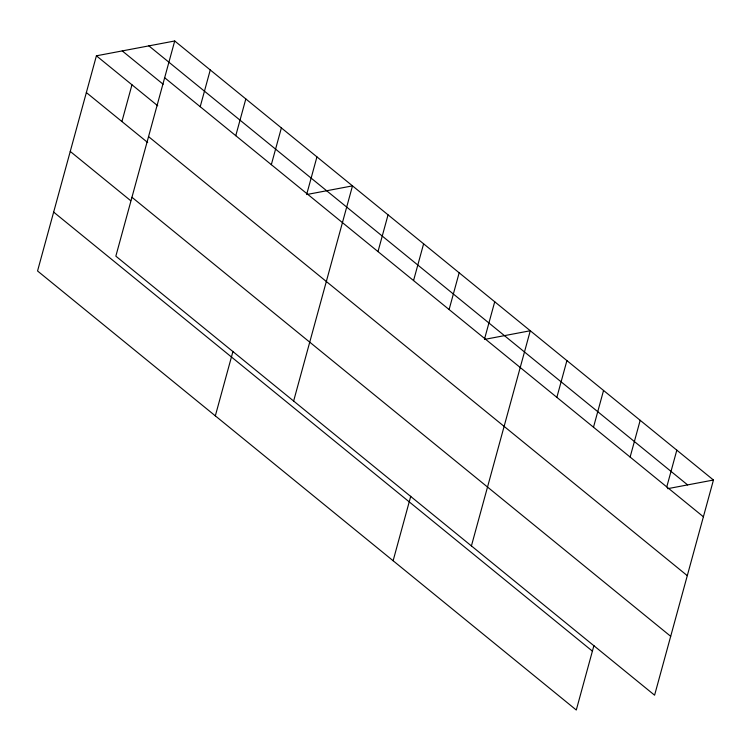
<?xml version="1.0" encoding="UTF-8"?>
<svg xmlns="http://www.w3.org/2000/svg" width="751" height="751" viewBox="0 0 751 751"><rect width="100%" height="100%" fill="white"/><g stroke="black" fill="none" stroke-linecap="round" stroke-linejoin="round"><path stroke-width="1.13" d="M174.711 40.986L115.842 256.157L654.59 695.191L713.45 480.02L174.711 40.986L96.41 55.809L37.55 270.98L576.289 710.014L593.938 645.513M121.915 121.54L131.969 84.788M200.207 106.717L210.261 69.965M235.767 135.696L245.821 98.944M271.327 164.666L281.381 127.914M215.33 415.857L232.979 351.365M306.887 193.645L316.941 156.893M293.632 401.043L352.491 185.873L306.69 194.537M377.997 251.594L388.051 214.842M413.557 280.574L423.611 243.822M449.107 309.543L459.161 272.801M393.12 560.744L410.759 496.242M484.667 338.523L494.721 301.771M471.412 545.921L530.281 330.75L484.479 339.424M556.857 397.354L566.911 360.602M593.497 427.206L603.551 390.454M630.127 457.059L640.181 420.316M666.766 486.92L676.82 450.168M667.648 488.685L713.45 480.02M148.867 45.877L687.616 484.911M164.657 77.738L703.396 516.772M122.253 50.918L163.145 84.243M96.41 55.809L157.748 105.797M148.548 136.616L687.287 575.651M86.356 92.561L147.694 142.54M131.951 197.278L670.69 636.313M70.256 151.439L130.702 200.695M53.659 212.101L592.398 651.136"/></g></svg>
